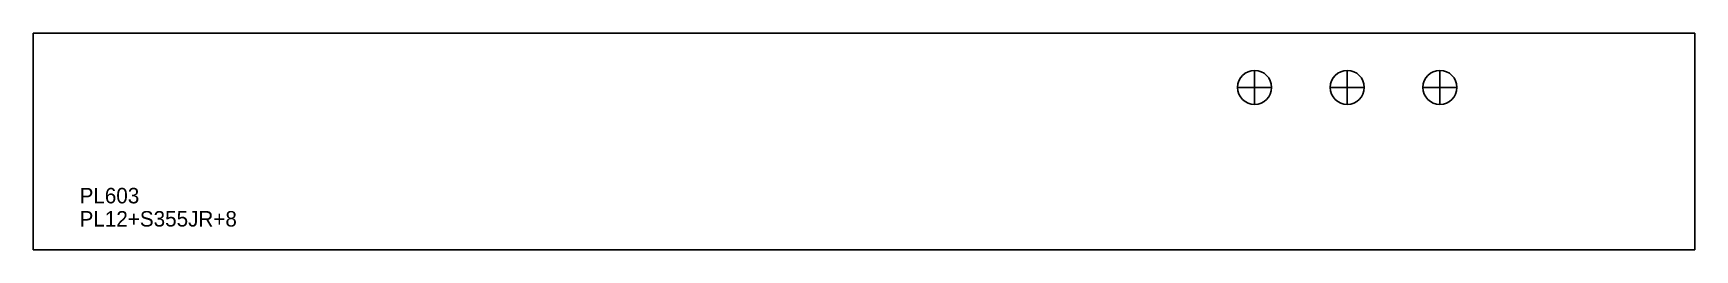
# Model space of a CAD drawing. Extents: x 0 to 1076, y 0 to 140.
import ezdxf

# ---------------------------------------------------------------- set-up
doc = ezdxf.new("R2010")
doc.units = 0
for name, color, linetype in [('22', 7, 'CONTINUOUS'), ('CUT', 7, 'CONTINUOUS'), ('SCRIBE', 3, 'CONTINUOUS'), ('TEXT', 7, 'CONTINUOUS')]:
    doc.layers.add(name, color=color, linetype=linetype)

msp = doc.modelspace()

# ---------------------------------------------------------------- linework, layer by layer
at = {"layer": '22', "color": 7, "linetype": 'CONTINUOUS'}
for p, q in [((790.85, 94), (790.85, 116)), ((850.85, 94), (850.85, 116)), ((910.85, 94), (910.85, 116)), ((779.85, 105), (801.85, 105)), ((839.85, 105), (861.85, 105)), ((899.85, 105), (921.85, 105))]:
    msp.add_line(p, q, dxfattribs=at)
for points in [[(790.85, 116, 1), (790.85, 94, 1)], [(850.85, 116, 1), (850.85, 94, 1)], [(910.85, 116, 1), (910.85, 94, 1)]]:
    msp.add_lwpolyline(points, format="xyb", close=True, dxfattribs=at)
at = {"layer": 'CUT', "color": 7, "linetype": 'CONTINUOUS'}
msp.add_lwpolyline([(0, 0), (0, 140), (1075.85, 140), (1075.85, 0)], close=True, dxfattribs=at)

# ---------------------------------------------------------------- texts
at = {"layer": 'SCRIBE', "color": 3}
msp.add_text('PL603', height=10, dxfattribs=at).set_placement((30, 30))
at = {"layer": 'TEXT', "color": 7}
msp.add_text('PL12+S355JR+8', height=10, dxfattribs=at).set_placement((30, 15))

doc.saveas('drawing.dxf')
